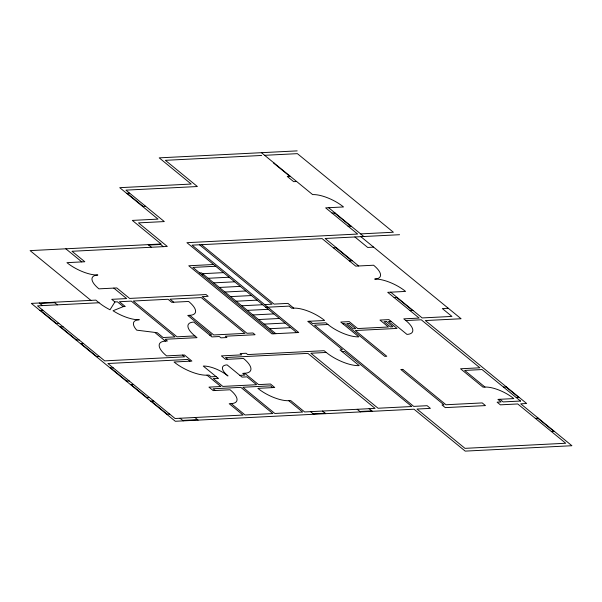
<?xml version="1.0" encoding="UTF-8"?>
<svg xmlns="http://www.w3.org/2000/svg" width="602" height="602" viewBox="0 0 602 602"><rect width="100%" height="100%" fill="white"/><g stroke="black" fill="none" stroke-linecap="round" stroke-linejoin="round"><path stroke-width="0.9" d="M123.275 306.621L113.033 310.745A23.982 8.631 26.2 0 0 139.273 319.722A23.982 8.631 26.2 0 0 136.744 330.159L157.257 332.718L163.119 337.519L175.031 336.917L131.304 301.12L119.399 301.722L125.261 306.523L123.275 306.621L117.413 301.82L114.929 301.948L110.015 309.782A25.577 9.211 26.2 0 1 99.052 302.753L95.846 300.127L31.334 303.393L175.302 421.272L414.01 409.202L465.203 451.116L571.9 445.721L520.715 403.807L526.667 403.506L425.358 320.55L461.087 318.744L360.846 236.669M297.177 150.884L159.206 157.859L191.203 184.054L119.738 187.673L158.025 219.113L132.327 220.407L161.118 243.983L30.1 250.613L90.887 300.383M261.667 155.466L165.384 160.328L197.381 186.53L125.916 190.142L164.308 221.574L138.498 222.875L167.296 246.451L72.007 251.275L84.807 261.75L66.942 262.653A23.982 8.631 26.2 0 0 97.825 275.001A23.982 8.631 26.2 0 0 98.931 288.847L116.796 287.944L129.596 298.426L206.027 294.559L208.157 296.304L202.204 296.605L246.993 333.282L252.945 332.981L255.082 334.727L225.306 336.232L226.901 337.541L220.949 337.842L219.346 336.533L211.904 336.909L193.776 322.062A23.982 8.631 26.2 0 0 194.882 335.916L197.012 337.662L165.249 339.265L167.386 341.018L165.399 341.116L155.271 332.823M264.639 155.308L297.396 153.653L393.377 232.244L360.621 233.9M274.241 163.172L273.744 163.195L289.743 176.296M290.239 176.266L287.259 176.416L293.656 181.661L296.635 181.511M126.668 193.347L129.648 193.197M142.666 206.441L145.646 206.29M332.048 213.093L335.028 212.942M348.046 226.186L351.026 226.036M148.747 245.074L160.659 244.472M399.555 234.712L325.11 238.475L358.702 265.979M333.327 247.791L336.307 247.64M373.639 247.144L367.687 247.445L354.887 236.97M213.582 264.511L188.772 265.768L271.953 333.869L298.75 332.515L192.046 245.149L322.13 238.625L355.729 266.129L373.594 265.226A23.982 8.631 26.2 0 1 374.7 279.08A23.982 8.631 26.2 0 1 405.582 291.421L387.718 292.324L419.173 318.082L403.791 318.857L405.861 320.557L421.242 319.775L479.899 367.799L460.545 368.778L483.007 387.169L484.994 387.071A22.379 8.059 26.2 0 1 513.815 398.592L497.937 399.397L501.067 401.963L497.101 402.166L500.367 404.837L517.735 403.957L565.722 443.253L464.977 448.347L416.99 409.051L430.385 408.374L427.127 405.703L413.724 406.38L314.545 325.17L327.947 324.493A23.982 8.631 26.2 0 0 358.83 336.842L340.762 322.047L349.198 321.618L357.671 328.557L388.44 326.999L379.967 320.068L388.9 319.617L406.967 334.403A23.982 8.631 26.2 0 0 405.861 320.557M215.719 266.257L192.888 267.408L273.94 333.771M349.326 260.892L352.305 260.741M199.683 272.977L201.565 272.879L275.814 333.681M202.558 273.692L223.402 272.638M201.828 274.73L203.709 274.632M208.157 278.282L229.001 277.229M213.755 282.865L234.599 281.811M219.354 287.447L240.198 286.394M224.952 292.03L245.797 290.977M39.807 303.431L54.692 302.678M99.052 302.753L37.512 305.861L104.695 360.869L184.596 356.835L182.466 355.082M230.551 296.613L251.395 295.559M39.867 310.376L42.84 310.226M236.15 301.203L256.994 300.15M394.114 297.569L397.094 297.418M241.748 305.786L262.592 304.732M264.624 304.574L272.066 304.198L199.488 244.773M265.73 307.298L289.163 306.117L291.767 308.247L293.746 308.141A23.982 8.631 26.2 0 1 324.636 320.49L307.757 321.34L342.485 349.777L340.002 349.897L359.198 365.617A25.577 9.211 26.2 0 1 326.254 352.448L324.124 350.703L247.7 354.57L246.098 353.261L240.145 353.562L241.741 354.871L221.393 355.895L225.66 359.394L243.524 358.491A25.577 9.211 26.2 0 1 244.705 373.263L258.574 384.61L270.486 384.008L274.745 387.5L257.874 388.358A23.982 8.631 26.2 0 0 288.757 400.699L302.625 412.054L274.828 413.461L242.839 387.259L270.629 385.859L272.766 387.605M247.347 310.369L268.199 309.323M173.752 302.219L170.02 299.164L201.279 297.584L245.006 333.38L213.74 334.96L189.743 315.313L187.764 315.418L211.753 335.066L209.767 335.163M55.858 323.477L58.838 323.327M252.945 314.951L273.79 313.898M60.125 326.969L63.105 326.818M448.294 308.269L442.335 308.57L451.936 316.426L422.16 317.931L390.698 292.173M410.112 310.662L413.092 310.512M258.544 319.534L279.388 318.481M264.143 324.124L284.987 323.071M342.831 323.741L344.818 323.643L384.806 356.384L386.793 356.286L355.338 330.528L397.019 328.421L388.493 321.43L390.969 321.31M269.741 328.707L290.585 327.654M76.123 340.07L79.103 339.919M194.882 335.916L177.018 336.819L133.29 301.015L168.033 299.262L171.766 302.317L188.637 301.467A23.982 8.631 26.2 0 1 189.743 315.313M80.39 343.561L83.369 343.411M96.388 356.655L99.36 356.504M326.254 352.448L310.873 353.231L378.056 408.239L411.806 406.531L344.622 351.523L342.139 351.651M110.249 368.01L113.229 367.86M165.399 341.116A25.577 9.211 26.2 0 0 166.581 355.887L184.445 354.984L191.91 361.095L174.046 361.998A25.577 9.211 26.2 0 0 206.99 375.166L208.977 375.069L211.106 376.814L216.073 376.566M244.705 373.263L242.726 373.36L244.856 375.106L239.897 375.362M126.247 381.104L129.227 380.953M130.514 384.595L133.486 384.445M146.504 397.696L149.484 397.546M150.771 401.188L153.751 401.037M503.43 387.063L506.402 386.913M215.192 390.517L213.063 388.772L240.853 387.364L272.849 413.559L245.052 414.966L231.191 403.611L229.204 403.716L243.073 415.064L175.077 418.503L107.893 363.495L187.794 359.454L189.931 361.2M288.757 400.699L290.743 400.601L304.612 411.949L375.084 408.389L307.893 353.382L225.509 357.543L227.646 359.289M166.769 414.289L169.749 414.138M516.223 397.546L519.202 397.395M520.489 401.037L503.121 401.918L499.923 399.292M182.707 420.437L197.599 419.684M313.228 413.837L325.14 413.235M359.883 411.475L371.788 410.873M535.328 418.367L538.308 418.217M551.327 431.461L554.307 431.31M261.441 152.69L312.634 194.604A23.982 8.631 26.2 0 1 343.516 206.953L325.652 207.856L357.641 234.05L186.921 242.681L296.763 332.62M328.632 207.705L363.819 236.518M334.531 212.965L350.53 226.066M335.811 247.67L351.809 260.764M396.598 297.441L412.596 310.534M505.906 386.943L518.706 397.418M520.557 401.09L482.029 369.545L464.661 370.426L484.994 387.071M537.812 418.239L553.81 431.333M327.947 324.493L325.878 322.8L312.476 323.477L309.744 321.242M293.746 308.141L287.952 303.393L274.053 304.1L201.474 244.668M127.165 193.325L143.163 206.418M369.124 408.69L372.322 411.309M160.124 244.036L163.323 246.654M357.212 409.292L360.41 411.911M148.212 244.638L151.411 247.256M322.476 411.046L325.674 413.672M310.564 411.648L313.762 414.274M65.829 248.807L81.827 261.9M113.823 288.095L126.616 298.577L111.731 299.329L114.929 301.948M206.99 375.166L220.851 386.522L208.947 387.124L213.213 390.615L230.084 389.765A23.982 8.631 26.2 0 1 231.191 403.611M54.165 302.242L57.363 304.86M194.928 417.495L198.133 420.121M39.273 302.994L42.471 305.613M180.043 418.247L183.241 420.873M40.364 310.354L56.355 323.455M60.621 326.946L76.62 340.04M80.886 343.531L96.884 356.632M110.745 367.98L126.744 381.081M131.01 384.573L147.001 397.674M151.268 401.165L167.266 414.259M349.288 323.417L346.805 323.537L353.201 328.782L355.684 328.654L349.288 323.417M386.507 321.536L384.023 321.656L390.42 326.901L392.903 326.773L386.507 321.536M218.202 378.312L213.243 378.56L222.838 386.416L256.587 384.716L246.986 376.852L242.027 377.108L227.097 364.88A19.189 6.908 26.2 0 0 227.985 375.964A19.189 6.908 26.2 0 0 203.273 366.084L218.202 378.312M402.791 369.38L400.804 369.485L443.998 404.845L442.011 404.95L445.277 407.622L485.475 405.59L482.21 402.919L445.984 404.747L402.791 369.38"/></g></svg>
